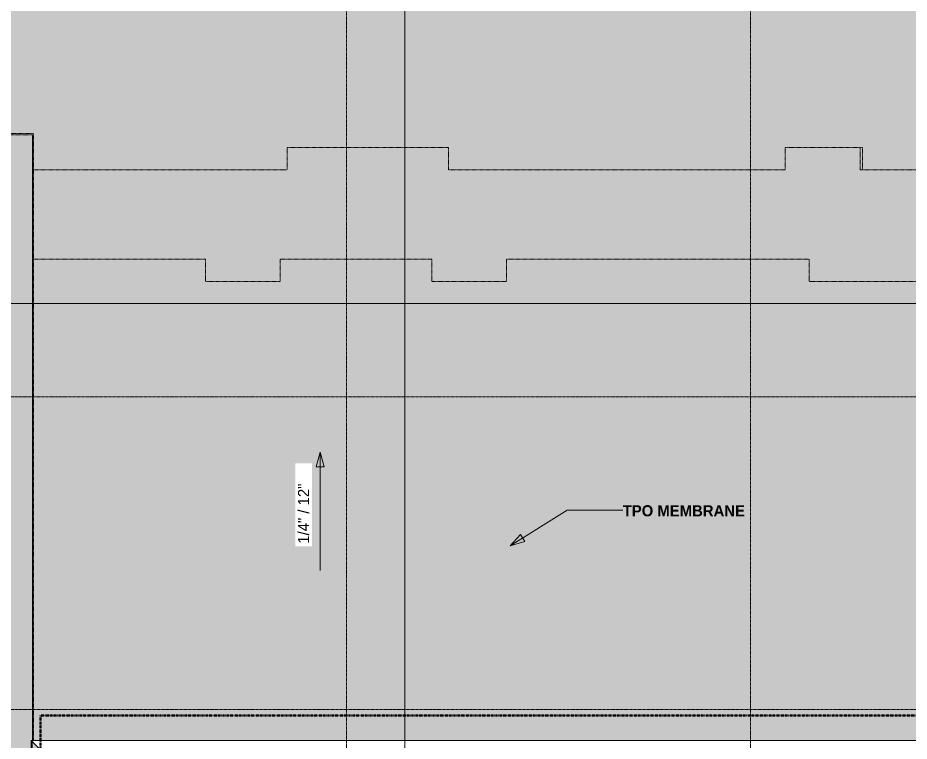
# Model space of a CAD drawing. Header units: inches. Extents: x -4250 to -935, y 9756 to 12395.
# Drawn here: x -3420 to -2699, y 11257 to 11842 of the extents above; entities that cross this region are included whole.
import ezdxf

# ---------------------------------------------------------------- set-up
doc = ezdxf.new("R2010")
doc.units = ezdxf.units.IN
doc.header["$MEASUREMENT"] = 0
for name, pattern in [('Dash 1_16_', [0.125, 0.0625, -0.0625]), ('Double Dash 3_8_', [1, 0.375, -0.125, 0.125, -0.125, 0.125, -0.125]), ('Grid Line 1_2_', [0.875, 0.5, -0.125, 0.125, -0.125])]:
    doc.linetypes.add(name, pattern=pattern)
for name, color, linetype, lineweight in [('0-1', 7, 'Continuous', 5), ('0-3', 250, 'Double Dash 3_8_', 50), ('A-FLOR-2', 8, 'Continuous', 5), ('A-FLOR-5', 7, 'Dash 1_16_', 9), ('A-ROOF-1', 8, 'Continuous', 5), ('A-ROOF-3', 7, 'Dash 1_16_', 9), ('A-WALL-2', 113, 'Continuous', 9), ('C-PROP-LINE-1', 250, 'Double Dash 3_8_', 50), ('G-ANNO-DIMS', 111, 'Continuous', 9), ('G-ANNO-SYMB-2', 111, 'Continuous', 9), ('G-ANNO-TEXT', 231, 'Continuous', 9), ('I-WALL-1', 8, 'Continuous', 5), ('S-GRID-1', 1, 'Grid Line 1_2_', 9)]:
    doc.layers.add(name, color=color, linetype=linetype, lineweight=lineweight)
doc.styles.add('Century Gothic_1', font='ufonts.com_century-gothic.ttf', dxfattribs={"height": 9})
doc.styles.add('Century Gothic_B', font='GOTHICB.TTF', dxfattribs={"height": 9})

# ---------------------------------------------------------------- blocks, each defined once
blk = doc.blocks.new('Family - ___-1870574-FLOOR PLAN - ROOF')
at = {"layer": 'C-PROP-LINE-1'}
for p, q in [((-2099.26, 11277.29), (-3402.05, 11277.29)), ((-3402.05, 11277.29), (-3402.05, 10821.49))]:
    blk.add_line(p, q, dxfattribs=at)
blk = doc.blocks.new('CTR - 1st Phase - Common Walls_rvt-1-FLOOR PLAN - ROOF')
at = {"layer": 'I-WALL-1'}
blk.add_hatch(color=256, dxfattribs=at).paths.add_polyline_path([(-2738.67, 11719.24), (-2736.67, 11719.24), (-2736.67, 11737.24), (-2738.67, 11737.24), (-2738.67, 11735.17)], flags=0)
at = {"layer": '0-3'}
blk.add_blockref('Family - ___-1870574-FLOOR PLAN - ROOF', (0, 0), dxfattribs=at)
blk = doc.blocks.new('Basic Wall _ EXT - FIBER CEMENT - SMALL - ___-2145931-FLOOR PLAN - ROOF')
at = {"layer": 'A-WALL-2'}
blk.add_hatch(color=256, dxfattribs=at).paths.add_polyline_path([(-2077.06, 11256.53), (-2077.47, 11256.93), (-3407.67, 11256.93), (-3407.68, 11257), (-3409.66, 11257), (-3409.16, 11256.53), (-2077.46, 11256.53)], flags=0)
for p, q in [((-3409.19, 11256.53), (-3409.66, 11257)), ((-3409.66, 11257), (-3407.67, 11257)), ((-2077.47, 11256.93), (-3407.67, 11256.93))]:
    blk.add_line(p, q, dxfattribs=at)
at = {"layer": 'A-WALL-2', "flags": 128}
blk.add_lwpolyline([(-3409.15, 11256.49), (-3409.15, 11256.49), (-3409.16, 11256.5), (-3409.19, 11256.53)], dxfattribs=at)
blk = doc.blocks.new('Basic Wall _ EXT - FIBER CEMENT - SMALL - ___-2145932-FLOOR PLAN - ROOF')
at = {"layer": 'A-WALL-2'}
for points in [[(-3409.66, 10841.78), (-3409.19, 10842.27), (-3409.19, 11256.53), (-3409.66, 11257), (-3409.66, 10841.85)], [(-3409.15, 10842.29), (-3408.93, 10842.56), (-3408.97, 11256.31), (-3409.15, 11256.46), (-3409.15, 10842.3)], [(-3408.93, 10842.51), (-3393.48, 10857.95), (-3393.48, 11240.83), (-3408.93, 11256.26), (-3408.93, 10842.51)], [(-3409.19, 10842.25), (-3409.15, 10842.3), (-3409.19, 10842.27)]]:
    blk.add_hatch(color=256, dxfattribs=at).paths.add_polyline_path(points, flags=0)
for p, q in [((-3409.66, 11257), (-3409.19, 11256.53)), ((-3409.66, 10841.78), (-3409.66, 11257)), ((-3409.15, 11256.49), (-3409.15, 10842.29)), ((-3408.93, 11256.27), (-3393.48, 11240.83)), ((-3408.93, 10842.51), (-3408.93, 11256.27)), ((-3393.48, 10857.95), (-3393.48, 11240.83)), ((-3393.48, 10857.95), (-3408.93, 10842.51)), ((-3409.19, 10842.25), (-3409.66, 10841.78))]:
    blk.add_line(p, q, dxfattribs=at)
at = {"layer": 'A-WALL-2', "flags": 128}
for points in [[(-3409.19, 11256.53), (-3409.16, 11256.5), (-3409.15, 11256.49), (-3409.15, 11256.49)], [(-3409.15, 11256.49), (-3409.14, 11256.48), (-3409.12, 11256.46), (-3409.08, 11256.42), (-3409.04, 11256.38), (-3408.98, 11256.32), (-3408.93, 11256.27)], [(-3409.15, 10842.29), (-3409.15, 10842.29), (-3409.16, 10842.27), (-3409.19, 10842.25)], [(-3408.93, 10842.51), (-3408.98, 10842.45), (-3409.04, 10842.4), (-3409.08, 10842.36), (-3409.12, 10842.32), (-3409.14, 10842.3), (-3409.15, 10842.29)]]:
    blk.add_lwpolyline(points, dxfattribs=at)

msp = doc.modelspace()

# ---------------------------------------------------------------- hatches: boundary and pattern name
at = {"layer": 'A-FLOR-2'}
for points in [[(-2649.47, 11628.74), (-2649.47, 11646.74), (-2506.29, 11646.74), (-2492.69, 11633.14), (-2442.84, 11682.99), (-2492.69, 11732.84), (-2506.29, 11719.24), (-2522.7, 11719.24), (-2522.7, 11837.19), (-2639.95, 11837.19), (-2639.95, 11719.24), (-2738.67, 11719.24), (-2738.67, 11737.24), (-2799.15, 11737.24), (-2799.15, 11719.24), (-3071.87, 11719.24), (-3071.87, 11737.24), (-3202.37, 11737.24), (-3202.37, 11719.24), (-3407.67, 11719.24), (-3407.67, 11646.74), (-3268.55, 11646.74), (-3268.55, 11628.74), (-3208.07, 11628.74), (-3208.07, 11646.74), (-3085.37, 11646.74), (-3085.37, 11628.74), (-3024.9, 11628.74), (-3024.9, 11646.74), (-2779.97, 11646.74), (-2779.97, 11628.74), (-2651.84, 11628.74)], [(-3429.67, 10351.34), (-3408.67, 10351.34), (-3408.67, 10841.78), (-3409.66, 10841.78), (-3409.66, 11257), (-3408.67, 11257), (-3408.67, 11747.44), (-3498.57, 11747.44), (-3498.57, 11686.74), (-3479.22, 11686.74), (-3479.22, 11559.49), (-3468.82, 11559.49), (-3468.82, 11426.49), (-3481.17, 11426.49), (-3481.17, 11027.44), (-3499.17, 11027.44), (-3499.17, 10966.96), (-3481.17, 10966.96), (-3481.17, 10709.41), (-3499.17, 10709.41), (-3499.17, 10648.94), (-3481.17, 10648.94), (-3481.17, 10412.04), (-3499.17, 10412.04), (-3499.17, 10351.34), (-3481.17, 10351.34)]]:
    msp.add_hatch(color=256, dxfattribs=at).paths.add_polyline_path(points, flags=0)
at = {"layer": 'A-ROOF-1'}
msp.add_hatch(color=256, dxfattribs=at).paths.add_polyline_path([(-2446.39, 11256.93), (-2077.47, 11256.93), (-2077.53, 11264.72), (-2077.53, 11933.14), (-2096.84, 11942.59), (-2502.83, 11942.59), (-2512.41, 11932.48), (-2520.9, 11942.59), (-2761.58, 11942.59), (-2771.02, 11932.48), (-2783.3, 11942.59), (-3102.71, 11942.59), (-3114.24, 11932.48), (-3126.76, 11942.59), (-3411.72, 11942.59), (-3420.44, 11932.48), (-3429.67, 11942.59), (-3831.75, 11942.59), (-3851.11, 11933.14), (-3851.11, 11747.44), (-3489.62, 11747.44), (-3490.62, 11748.44), (-3407.67, 11748.44), (-3407.67, 11719.24), (-3202.37, 11719.24), (-3202.37, 11737.24), (-3071.87, 11737.24), (-3071.87, 11719.24), (-2799.15, 11719.24), (-2799.15, 11737.24), (-2736.67, 11737.24), (-2736.67, 11719.24), (-2639.95, 11719.24), (-2639.95, 11837.19), (-2522.7, 11837.19), (-2522.7, 11719.24), (-2506.29, 11719.24), (-2492.69, 11732.84), (-2442.84, 11682.99), (-2492.69, 11633.14), (-2506.29, 11646.74), (-2649.47, 11646.74), (-2649.47, 11628.74), (-2779.97, 11628.74), (-2779.97, 11646.74), (-3024.9, 11646.74), (-3024.9, 11628.74), (-3085.37, 11628.74), (-3085.37, 11646.74), (-3208.07, 11646.74), (-3208.07, 11628.74), (-3268.55, 11628.74), (-3268.55, 11646.74), (-3407.67, 11646.74), (-3407.67, 11256.93), (-2454.77, 11256.93)], flags=0)
h = msp.add_hatch(color=256, dxfattribs=at)
h.paths.add_polyline_path([(-3490.62, 10350.34), (-3407.67, 10350.34), (-3407.68, 10841.78), (-3408.67, 10841.78), (-3408.67, 10351.34), (-3489.62, 10351.34), (-3489.73, 10351.24)], flags=0)
h.paths.add_polyline_path([(-3687.43, 10351.34), (-3499.17, 10351.34), (-3499.17, 10412.04), (-3481.17, 10412.04), (-3481.17, 10648.94), (-3499.17, 10648.94), (-3499.17, 10709.41), (-3481.17, 10709.41), (-3481.17, 10966.96), (-3499.17, 10966.96), (-3499.17, 11027.44), (-3481.17, 11027.44), (-3481.17, 11426.49), (-3595.82, 11426.49), (-3595.82, 11559.49), (-3479.22, 11559.49), (-3479.22, 11686.74), (-3498.57, 11686.74), (-3498.57, 11747.44), (-3676.94, 11747.44), (-3689.03, 11740.83), (-3689.03, 11543.67), (-3675.12, 11530.48), (-3689.03, 11513.35), (-3689.03, 11241.1), (-3675.12, 11229.49), (-3689.03, 11216.42), (-3689.03, 10955.43), (-3675.12, 10940.96), (-3689.03, 10926.09), (-3689.03, 10607.36), (-3675.12, 10588.59), (-3675.48, 10558.7), (-3675.95, 10528.82), (-3676.41, 10504.91), (-3676.84, 10486.98), (-3677.35, 10469.05), (-3677.76, 10457.11), (-3678.22, 10445.16), (-3678.77, 10433.22), (-3679.42, 10421.28), (-3680.21, 10409.35), (-3680.67, 10403.39), (-3681.18, 10397.43), (-3681.75, 10391.48), (-3682.39, 10385.54), (-3683.13, 10379.61), (-3683.97, 10373.69), (-3684.95, 10367.79), (-3686.08, 10361.92), (-3687.43, 10356.1), (-3688.75, 10351.34), (-3688.4, 10351.34)], flags=0)
h.paths.add_polyline_path([(-3407.67, 11257), (-3407.69, 11748.44), (-3490.62, 11748.44), (-3489.62, 11747.44), (-3408.67, 11747.44), (-3408.67, 11257), (-3407.68, 11257)], flags=0)
h.paths.add_polyline_path([(-3631.71, 11462.6), (-3643.77, 11462.6), (-3643.77, 11494.6), (-3611.77, 11494.6), (-3611.77, 11492.35), (-3610.24, 11492.35), (-3610.24, 11464.85), (-3611.77, 11464.85), (-3611.78, 11462.6), (-3615.78, 11462.6)], flags=0)
at = {"layer": 'G-ANNO-TEXT'}
msp.add_hatch(color=256, dxfattribs=at).paths.add_polyline_path([(-3022.02, 11414.65), (-3010.14, 11418.28), (-3013.55, 11423.73)], flags=0)

# ---------------------------------------------------------------- linework, layer by layer
at = {"layer": 'A-FLOR-5'}
for p, q in [((-3408.67, 11257), (-3408.67, 11747.44)), ((-3071.87, 11737.24), (-3202.37, 11737.24)), ((-3202.37, 11737.24), (-3202.37, 11719.24)), ((-3071.87, 11719.24), (-3071.87, 11737.24)), ((-2738.67, 11737.24), (-2799.15, 11737.24)), ((-2799.15, 11737.24), (-2799.15, 11719.24)), ((-2738.67, 11719.24), (-2738.67, 11737.24)), ((-3202.37, 11719.24), (-3407.67, 11719.24)), ((-2799.15, 11719.24), (-3071.87, 11719.24)), ((-2639.95, 11719.24), (-2738.67, 11719.24)), ((-3407.67, 11667.63), (-3407.67, 11646.74)), ((-3407.67, 11646.74), (-3268.55, 11646.74)), ((-3268.55, 11646.74), (-3268.55, 11628.74)), ((-3208.07, 11628.74), (-3208.07, 11646.74)), ((-3208.07, 11646.74), (-3085.37, 11646.74)), ((-3085.37, 11646.74), (-3085.37, 11628.74)), ((-3024.9, 11628.74), (-3024.9, 11646.74)), ((-3024.9, 11646.74), (-2779.97, 11646.74)), ((-2779.97, 11646.74), (-2779.97, 11628.74)), ((-3268.55, 11628.74), (-3208.07, 11628.74)), ((-3085.37, 11628.74), (-3024.9, 11628.74)), ((-2779.97, 11628.74), (-2649.47, 11628.74))]:
    msp.add_line(p, q, dxfattribs=at)
at = {"layer": 'A-ROOF-3'}
for p, q in [((-3851.11, 11747.44), (-3408.67, 11747.44)), ((-3490.62, 11748.44), (-3407.67, 11748.44)), ((-3408.67, 11747.44), (-3408.67, 11257)), ((-3407.67, 11748.44), (-3407.67, 11667.63)), ((-2738.67, 11737.24), (-2736.67, 11737.24)), ((-2736.67, 11737.24), (-2736.67, 11719.24)), ((-3407.67, 11646.74), (-3407.67, 11256.93))]:
    msp.add_line(p, q, dxfattribs=at)
at = {"layer": 'G-ANNO-DIMS'}
for p in [(-3172.45, 11478.61), (-3175.67, 11394.61)]:
    msp.add_line(p, (-3175.67, 11490.61), dxfattribs=at)
at = {"layer": 'G-ANNO-SYMB-2'}
for p, q in [((-3107.15, 9855.49), (-3107.15, 12336.7)), ((-1830.95, 11610.99), (-4071.96, 11610.99))]:
    msp.add_line(p, q, dxfattribs=at)
at = {"layer": 'G-ANNO-TEXT'}
for p, q in [((-3022.02, 11414.65), (-2975.72, 11443.59)), ((-2975.72, 11443.59), (-2930.79, 11443.55)), ((-3013.55, 11423.73), (-3022.02, 11414.65)), ((-3010.14, 11418.28), (-3013.55, 11423.73)), ((-3022.02, 11414.65), (-3010.14, 11418.28))]:
    msp.add_line(p, q, dxfattribs=at)
at = {"layer": 'S-GRID-1'}
for p, q in [((-3154.32, 9836.18), (-3154.32, 12310.35)), ((-2827.32, 9836.18), (-2827.32, 12310.35)), ((-1830.2, 11535.19), (-4168.71, 11535.19)), ((-1830.2, 11282.19), (-4168.71, 11282.19))]:
    msp.add_line(p, q, dxfattribs=at)

# ---------------------------------------------------------------- block references
at = {"layer": '0-1'}
msp.add_blockref('CTR - 1st Phase - Common Walls_rvt-1-FLOOR PLAN - ROOF', (0, 0), dxfattribs=at)
at = {"layer": 'A-WALL-2'}
for name in ['Basic Wall _ EXT - FIBER CEMENT - SMALL - ___-2145931-FLOOR PLAN - ROOF', 'Basic Wall _ EXT - FIBER CEMENT - SMALL - ___-2145932-FLOOR PLAN - ROOF']:
    msp.add_blockref(name, (0, 0), dxfattribs=at)

# ---------------------------------------------------------------- texts
at = {"layer": 'G-ANNO-TEXT', "insert": (-2930.79, 11447.55), "char_height": 9, "width": 117.867, "attachment_point": 1, "style": 'Century Gothic_B'}
msp.add_mtext('TPO MEMBRANE', dxfattribs=at)

# ---------------------------------------------------------------- next in the draw order: texts
at = {"layer": 'G-ANNO-DIMS', "insert": (-3193.65, 11416.39), "char_height": 9, "width": 62.9235, "attachment_point": 1, "rotation": 90, "line_spacing_factor": 0.984502, "style": 'Century Gothic_1', "bg_fill": 3, "box_fill_scale": 1.25, "bg_fill_color": 256, "bg_fill_true_color": 13158600, "bg_fill_transparency": 0}
msp.add_mtext('1/4" / 12"', dxfattribs=at)

# ---------------------------------------------------------------- next in the draw order: hatches: boundary and pattern name
at = {"layer": 'G-ANNO-DIMS'}
msp.add_hatch(color=256, dxfattribs=at).paths.add_polyline_path([(-3175.67, 11490.61), (-3178.88, 11478.61), (-3172.45, 11478.61)], flags=0)

# ---------------------------------------------------------------- next in the draw order: linework, layer by layer
for p, q in [((-3175.67, 11490.61), (-3178.88, 11478.61)), ((-3178.88, 11478.61), (-3172.45, 11478.61))]:
    msp.add_line(p, q, dxfattribs=at)

doc.saveas('drawing.dxf')
